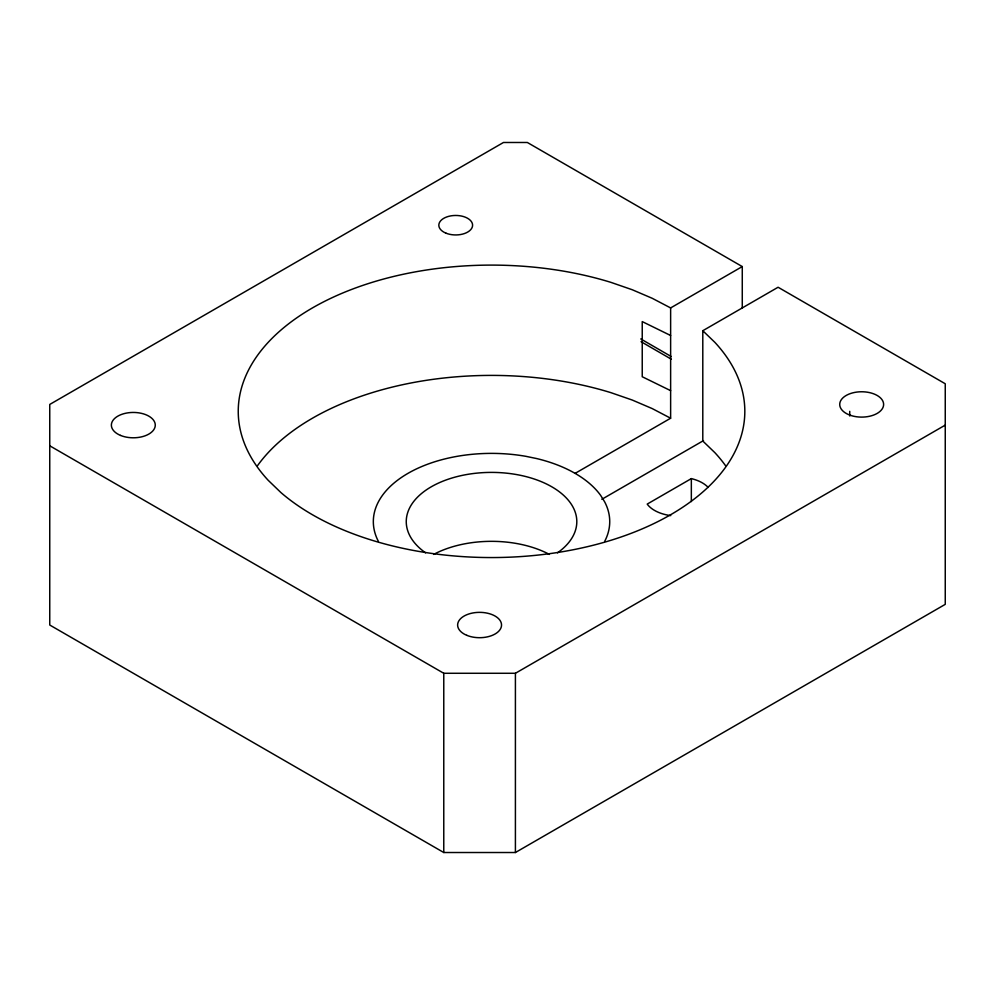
<?xml version="1.0" encoding="UTF-8"?>
<svg xmlns="http://www.w3.org/2000/svg" width="995" height="995" viewBox="0 0 995 995"><rect width="100%" height="100%" fill="white"/><g stroke="black" fill="none" stroke-linecap="round" stroke-linejoin="round"><path stroke-width="1.49" d="M742.27 266.573L527.35 142.484L503.47 142.484L49.75 404.443L49.75 625.022L443.77 852.516L515.41 852.516L945.25 604.351L945.25 383.759L778.09 287.244L702.793 330.726L714.907 342.392A253.29 146.228 0 0 1 621.751 536.753A253.29 146.228 0 0 1 280.926 492.575L268.152 480.262A253.29 146.228 0 0 1 312.43 307.928A253.29 146.228 0 0 1 610.93 282.369L632.248 289.744L652.21 298.289L670.63 307.928L742.27 266.573L742.27 308.35M575.11 473.371L670.63 418.223L670.63 307.928M601.851 499.291L703.49 440.611M708.191 487.438A33.768 19.502 0 0 0 691.338 478.607L647.21 504.092A33.768 19.502 0 0 0 670.742 515.609M49.75 445.797L443.77 673.279L515.41 673.279L945.25 425.114M670.63 335.502L642.235 321.596L642.235 376.744L670.63 390.649M670.63 418.223L652.21 408.584L632.248 400.04L610.93 392.664A253.29 146.228 0 0 0 257.518 465.672M640.78 338.947L671.289 356.571M641.066 341.695L671.339 359.207M849.73 411.333L849.73 415.985M702.793 330.726L702.793 441.021L714.907 452.7A253.29 146.228 0 0 1 725.542 465.672M691.338 478.607L691.338 501.579M515.41 673.279L515.41 852.516M443.77 673.279L443.77 852.516M425.611 552.859A85.272 49.228 0 0 1 433.235 485.697A85.272 49.228 0 0 1 549.825 485.697A85.272 49.228 0 0 1 557.449 552.859M433.646 554.414A85.272 49.228 0 0 1 549.414 554.414M604.637 541.442A118.206 68.245 0 0 0 604.637 501.816L600.731 495.51A118.206 68.245 0 0 0 536.765 458.583L525.845 456.319A118.206 68.245 0 0 0 407.95 473.371A118.206 68.245 0 0 0 378.423 541.442M120.544 435.424A21.952 12.674 0 0 0 155.17 426.357A21.952 12.674 0 0 0 124.275 413.572A21.952 12.674 0 0 0 120.544 435.424M850.7 415.412A21.952 12.674 0 0 0 883.622 404.443A21.952 12.674 0 0 0 850.7 393.46A21.952 12.674 0 0 0 850.7 415.412M466.804 635.332A21.952 12.674 0 0 0 501.43 626.265A21.952 12.674 0 0 0 470.535 613.48A21.952 12.674 0 0 0 466.804 635.332M445.872 233.128A16.89 9.751 0 0 0 472.513 226.163A16.89 9.751 0 0 0 448.745 216.325A16.89 9.751 0 0 0 445.872 233.128"/></g></svg>
